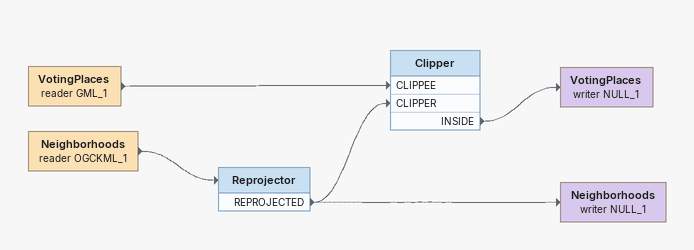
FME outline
VotingPlaces (reader GML_1)
    -> Clipper [CLIPPEE]
Neighborhoods (reader OGCKML_1)
    -> Reprojector
Reprojector
    REPROJECTED -> Clipper [CLIPPER]
    REPROJECTED -> Neighborhoods (writer NULL_1)
Clipper
    INSIDE -> VotingPlaces (writer NULL_1)
VotingPlaces (writer NULL_1)
Neighborhoods (writer NULL_1)
